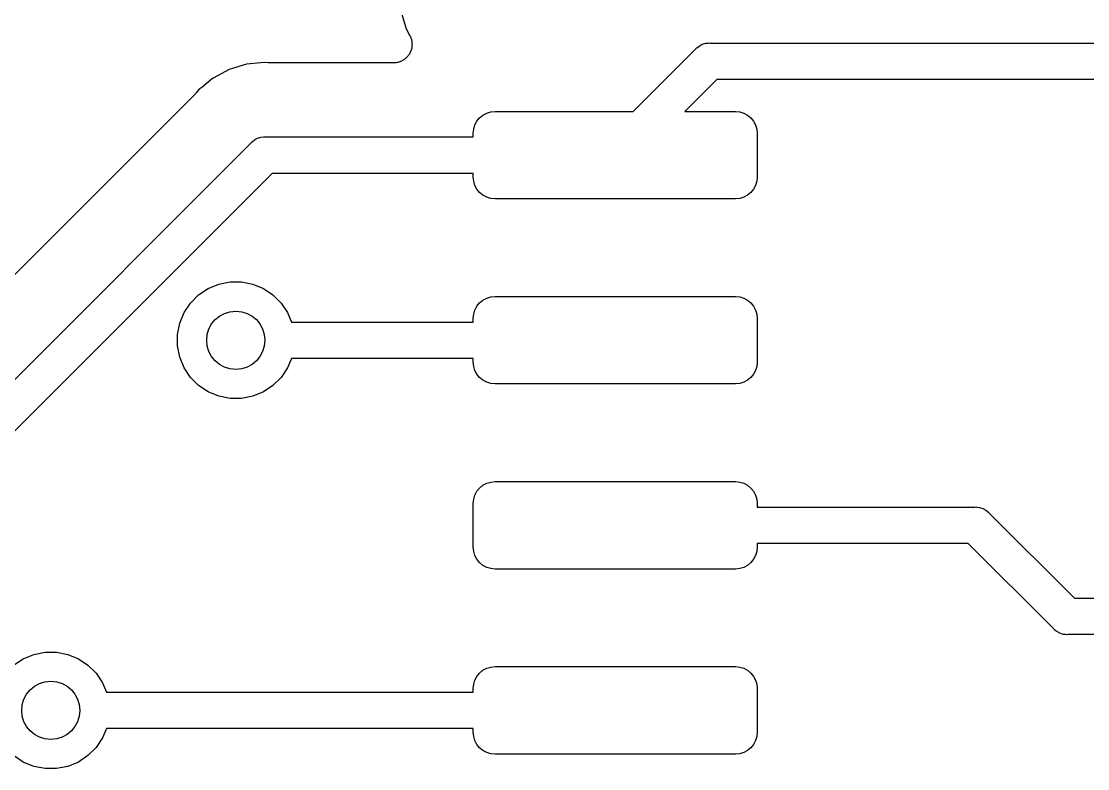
# Model space of a CAD drawing. Extents: x 4.65 to 8.46, y -5.31 to -3.29.
# Drawn here: x 6.342 to 6.6302, y -4.2657 to -4.0638 of the extents above; entities that cross this region are included whole.
import ezdxf

# ---------------------------------------------------------------- set-up
doc = ezdxf.new("R2010")
doc.units = 0
doc.header["$MEASUREMENT"] = 0
doc.layers.add('BLACK', color=7, linetype='CONTINUOUS')

msp = doc.modelspace()

# ---------------------------------------------------------------- linework, layer by layer
at = {"layer": 'BLACK', "linetype": 'CONTINUOUS'}
for p, q in [((6.44458, -4.06098), (6.44606, -4.06586)), ((6.44606, -4.06586), (6.44705, -4.06772)), ((6.44705, -4.06772), (6.44709, -4.06778)), ((6.44709, -4.06778), (6.44717, -4.068)), ((6.44717, -4.068), (6.44728, -4.06821)), ((6.44728, -4.06821), (6.44735, -4.06845)), ((6.44735, -4.06845), (6.44745, -4.06869)), ((6.44745, -4.06869), (6.44749, -4.06892)), ((6.44749, -4.06892), (6.44755, -4.06914)), ((6.44755, -4.06914), (6.44758, -4.0694)), ((6.44758, -4.0694), (6.44762, -4.06965)), ((6.44713, -4.07224), (6.44703, -4.07248)), ((6.44725, -4.07202), (6.44713, -4.07224)), ((6.44732, -4.07179), (6.44725, -4.07202)), ((6.44741, -4.07158), (6.44732, -4.07179)), ((6.44747, -4.07133), (6.44741, -4.07158)), ((6.44754, -4.07108), (6.44747, -4.07133)), ((6.44757, -4.07085), (6.44754, -4.07108)), ((6.44761, -4.07063), (6.44757, -4.07085)), ((6.44762, -4.07037), (6.44761, -4.07063)), ((6.44762, -4.06965), (6.44762, -4.06988)), ((6.44762, -4.06988), (6.44764, -4.07011)), ((6.44764, -4.07011), (6.44762, -4.07037)), ((6.50741, -4.08819), (6.5243, -4.0713)), ((6.5243, -4.0713), (6.52446, -4.07111)), ((6.52446, -4.07111), (6.52464, -4.07096)), ((6.52464, -4.07096), (6.52521, -4.0705)), ((6.52464, -4.07096), (6.52464, -4.07096)), ((6.52521, -4.0705), (6.52606, -4.07004)), ((6.52606, -4.07004), (6.52699, -4.06976)), ((6.52699, -4.06976), (6.52771, -4.06969)), ((6.52771, -4.06969), (6.52795, -4.06966)), ((6.52771, -4.06969), (6.52771, -4.06969)), ((6.52795, -4.06966), (6.52819, -4.06969)), ((6.52819, -4.06969), (7.12335, -4.06969)), ((6.40677, -4.07506), (6.40287, -4.07544)), ((6.40678, -4.07505), (6.40677, -4.07506)), ((6.40776, -4.07496), (6.40678, -4.07505)), ((6.40874, -4.07505), (6.40776, -4.07496)), ((6.40895, -4.07505), (6.40874, -4.07505)), ((6.40916, -4.07508), (6.40895, -4.07505)), ((6.40923, -4.07508), (6.40916, -4.07508)), ((6.44264, -4.07508), (6.40923, -4.07508)), ((6.44287, -4.07506), (6.44264, -4.07508)), ((6.44311, -4.07506), (6.44287, -4.07506)), ((6.44336, -4.07501), (6.44311, -4.07506)), ((6.44361, -4.07498), (6.44336, -4.07501)), ((6.44384, -4.07492), (6.44361, -4.07498)), ((6.44407, -4.07487), (6.44384, -4.07492)), ((6.4443, -4.07478), (6.44407, -4.07487)), ((6.44455, -4.0747), (6.4443, -4.07478)), ((6.44475, -4.07459), (6.44455, -4.0747)), ((6.44497, -4.0745), (6.44475, -4.07459)), ((6.44518, -4.07436), (6.44497, -4.0745)), ((6.44541, -4.07424), (6.44518, -4.07436)), ((6.44559, -4.0741), (6.44541, -4.07424)), ((6.44578, -4.07397), (6.44559, -4.0741)), ((6.44597, -4.07379), (6.44578, -4.07397)), ((6.44617, -4.07363), (6.44597, -4.07379)), ((6.44631, -4.07345), (6.44617, -4.07363)), ((6.44648, -4.07328), (6.44631, -4.07345)), ((6.44662, -4.07307), (6.44648, -4.07328)), ((6.44679, -4.07287), (6.44662, -4.07307)), ((6.4469, -4.07267), (6.44679, -4.07287)), ((6.44703, -4.07248), (6.4469, -4.07267)), ((6.39817, -4.07686), (6.39384, -4.07918)), ((6.40287, -4.07544), (6.39817, -4.07686)), ((6.39374, -4.07926), (6.39081, -4.08167)), ((6.39375, -4.07926), (6.39374, -4.07926)), ((6.39384, -4.07918), (6.39375, -4.07926)), ((6.52999, -4.07953), (6.52133, -4.08819)), ((7.12533, -4.07953), (6.52999, -4.07953)), ((6.38909, -4.08342), (6.2989, -4.17361)), ((6.38923, -4.08325), (6.38909, -4.08342)), ((6.38938, -4.08311), (6.38923, -4.08325)), ((6.38942, -4.08305), (6.38938, -4.08311)), ((6.39005, -4.08229), (6.38942, -4.08305)), ((6.39081, -4.08167), (6.39005, -4.08229)), ((6.39081, -4.08167), (6.39081, -4.08167)), ((6.4659, -4.08992), (6.4668, -4.08918)), ((6.4668, -4.08918), (6.46782, -4.08864)), ((6.46782, -4.08864), (6.46893, -4.0883)), ((6.46893, -4.0883), (6.47008, -4.08819)), ((6.47008, -4.08819), (6.50741, -4.08819)), ((6.52133, -4.08819), (6.53504, -4.08819)), ((6.53504, -4.08819), (6.53619, -4.0883)), ((6.53619, -4.0883), (6.5373, -4.08864)), ((6.5373, -4.08864), (6.53832, -4.08918)), ((6.53832, -4.08918), (6.53922, -4.08992)), ((6.46429, -4.09294), (6.46462, -4.09183)), ((6.46462, -4.09183), (6.46517, -4.09081)), ((6.46517, -4.09081), (6.4659, -4.08992)), ((6.53922, -4.08992), (6.53995, -4.09081)), ((6.53995, -4.09081), (6.5405, -4.09183)), ((6.5405, -4.09183), (6.54083, -4.09294)), ((6.40586, -4.09543), (6.40679, -4.09515)), ((6.40679, -4.09515), (6.40751, -4.09508)), ((6.40751, -4.09508), (6.40776, -4.09506)), ((6.40751, -4.09508), (6.40751, -4.09508)), ((6.40776, -4.09506), (6.408, -4.09508)), ((6.408, -4.09508), (6.46417, -4.09508)), ((6.46417, -4.09409), (6.46429, -4.09294)), ((6.46417, -4.09508), (6.46417, -4.09409)), ((6.54083, -4.09294), (6.54094, -4.09409)), ((6.54094, -4.09409), (6.54094, -4.10591)), ((6.30572, -4.19508), (6.40411, -4.09669)), ((6.40411, -4.09669), (6.40426, -4.0965)), ((6.40426, -4.0965), (6.40445, -4.09635)), ((6.40445, -4.09635), (6.40501, -4.09589)), ((6.40445, -4.09635), (6.40445, -4.09635)), ((6.40501, -4.09589), (6.40586, -4.09543)), ((6.40501, -4.09589), (6.40501, -4.09589)), ((6.40501, -4.09589), (6.40501, -4.09589)), ((6.40979, -4.10492), (6.31141, -4.20331)), ((6.46417, -4.10492), (6.40979, -4.10492)), ((6.46417, -4.10591), (6.46417, -4.10492)), ((6.46429, -4.10706), (6.46417, -4.10591)), ((6.54094, -4.10591), (6.54083, -4.10706)), ((6.46462, -4.10817), (6.46429, -4.10706)), ((6.46517, -4.10919), (6.46462, -4.10817)), ((6.4659, -4.11008), (6.46517, -4.10919)), ((6.53995, -4.10919), (6.53922, -4.11008)), ((6.5405, -4.10817), (6.53995, -4.10919)), ((6.54083, -4.10706), (6.5405, -4.10817)), ((6.4668, -4.11082), (6.4659, -4.11008)), ((6.46782, -4.11136), (6.4668, -4.11082)), ((6.46893, -4.1117), (6.46782, -4.11136)), ((6.47008, -4.11181), (6.46893, -4.1117)), ((6.53504, -4.11181), (6.47008, -4.11181)), ((6.53619, -4.1117), (6.53504, -4.11181)), ((6.5373, -4.11136), (6.53619, -4.1117)), ((6.53832, -4.11082), (6.5373, -4.11136)), ((6.53922, -4.11008), (6.53832, -4.11082)), ((6.39254, -4.13604), (6.39541, -4.13486)), ((6.39541, -4.13486), (6.39845, -4.13425)), ((6.39845, -4.13425), (6.40155, -4.13425)), ((6.40155, -4.13425), (6.40459, -4.13486)), ((6.40459, -4.13486), (6.40746, -4.13604)), ((6.38777, -4.13996), (6.38996, -4.13777)), ((6.38996, -4.13777), (6.39254, -4.13604)), ((6.40746, -4.13604), (6.41004, -4.13777)), ((6.41004, -4.13777), (6.41223, -4.13996)), ((6.46782, -4.13864), (6.46893, -4.1383)), ((6.46893, -4.1383), (6.47008, -4.13819)), ((6.47008, -4.13819), (6.53504, -4.13819)), ((6.53504, -4.13819), (6.53619, -4.1383)), ((6.53619, -4.1383), (6.5373, -4.13864)), ((6.38604, -4.14254), (6.38777, -4.13996)), ((6.41223, -4.13996), (6.41396, -4.14254)), ((6.46462, -4.14183), (6.46517, -4.14081)), ((6.46517, -4.14081), (6.4659, -4.13992)), ((6.4659, -4.13992), (6.4668, -4.13918)), ((6.4668, -4.13918), (6.46782, -4.13864)), ((6.5373, -4.13864), (6.53832, -4.13918)), ((6.53832, -4.13918), (6.53922, -4.13992)), ((6.53922, -4.13992), (6.53995, -4.14081)), ((6.53995, -4.14081), (6.5405, -4.14183)), ((6.38486, -4.14541), (6.38604, -4.14254)), ((6.41396, -4.14254), (6.41501, -4.14508)), ((6.46417, -4.14409), (6.46429, -4.14294)), ((6.46417, -4.14508), (6.46417, -4.14409)), ((6.46429, -4.14294), (6.46462, -4.14183)), ((6.5405, -4.14183), (6.54083, -4.14294)), ((6.54083, -4.14294), (6.54094, -4.14409)), ((6.54094, -4.14409), (6.54094, -4.15591)), ((6.38425, -4.14845), (6.38486, -4.14541)), ((6.41501, -4.14508), (6.46417, -4.14508)), ((6.38425, -4.15155), (6.38425, -4.14845)), ((6.38486, -4.15459), (6.38425, -4.15155)), ((6.38604, -4.15746), (6.38486, -4.15459)), ((6.41501, -4.15492), (6.41396, -4.15746)), ((6.46417, -4.15492), (6.41501, -4.15492)), ((6.46417, -4.15591), (6.46417, -4.15492)), ((6.38777, -4.16004), (6.38604, -4.15746)), ((6.41396, -4.15746), (6.41223, -4.16004)), ((6.46429, -4.15706), (6.46417, -4.15591)), ((6.46462, -4.15817), (6.46429, -4.15706)), ((6.46517, -4.15919), (6.46462, -4.15817)), ((6.5405, -4.15817), (6.53995, -4.15919)), ((6.54083, -4.15706), (6.5405, -4.15817)), ((6.54094, -4.15591), (6.54083, -4.15706)), ((6.38996, -4.16223), (6.38777, -4.16004)), ((6.41223, -4.16004), (6.41004, -4.16223)), ((6.4659, -4.16008), (6.46517, -4.15919)), ((6.4668, -4.16082), (6.4659, -4.16008)), ((6.46782, -4.16136), (6.4668, -4.16082)), ((6.46893, -4.1617), (6.46782, -4.16136)), ((6.5373, -4.16136), (6.53619, -4.1617)), ((6.53832, -4.16082), (6.5373, -4.16136)), ((6.53922, -4.16008), (6.53832, -4.16082)), ((6.53995, -4.15919), (6.53922, -4.16008)), ((6.39254, -4.16396), (6.38996, -4.16223)), ((6.39541, -4.16514), (6.39254, -4.16396)), ((6.40746, -4.16396), (6.40459, -4.16514)), ((6.41004, -4.16223), (6.40746, -4.16396)), ((6.47008, -4.16181), (6.46893, -4.1617)), ((6.53504, -4.16181), (6.47008, -4.16181)), ((6.53619, -4.1617), (6.53504, -4.16181)), ((6.39845, -4.16575), (6.39541, -4.16514)), ((6.40155, -4.16575), (6.39845, -4.16575)), ((6.40459, -4.16514), (6.40155, -4.16575)), ((6.46517, -4.19081), (6.4659, -4.18992)), ((6.4659, -4.18992), (6.4668, -4.18918)), ((6.4668, -4.18918), (6.46782, -4.18864)), ((6.46782, -4.18864), (6.46893, -4.1883)), ((6.46893, -4.1883), (6.47008, -4.18819)), ((6.47008, -4.18819), (6.53504, -4.18819)), ((6.53504, -4.18819), (6.53619, -4.1883)), ((6.53619, -4.1883), (6.5373, -4.18864)), ((6.5373, -4.18864), (6.53832, -4.18918)), ((6.53832, -4.18918), (6.53922, -4.18992)), ((6.53922, -4.18992), (6.53995, -4.19081)), ((6.46417, -4.19409), (6.46429, -4.19294)), ((6.46429, -4.19294), (6.46462, -4.19183)), ((6.46462, -4.19183), (6.46517, -4.19081)), ((6.53995, -4.19081), (6.5405, -4.19183)), ((6.5405, -4.19183), (6.54083, -4.19294)), ((6.54083, -4.19294), (6.54094, -4.19409)), ((6.46417, -4.20591), (6.46417, -4.19409)), ((6.54094, -4.19409), (6.54094, -4.19508)), ((6.54094, -4.19508), (6.59976, -4.19508)), ((6.59976, -4.19508), (6.6, -4.19505)), ((6.6, -4.19505), (6.60024, -4.19508)), ((6.60024, -4.19508), (6.60024, -4.19508)), ((6.60024, -4.19508), (6.60096, -4.19515)), ((6.60096, -4.19515), (6.60189, -4.19543)), ((6.60189, -4.19543), (6.60275, -4.19589)), ((6.60275, -4.19589), (6.6035, -4.1965)), ((6.6035, -4.1965), (6.60365, -4.19669)), ((6.60365, -4.19669), (6.62665, -4.21969)), ((6.46429, -4.20706), (6.46417, -4.20591)), ((6.46462, -4.20817), (6.46429, -4.20706)), ((6.54083, -4.20706), (6.5405, -4.20817)), ((6.54094, -4.20591), (6.54083, -4.20706)), ((6.59796, -4.20492), (6.54094, -4.20492)), ((6.54094, -4.20492), (6.54094, -4.20591)), ((6.62096, -4.22792), (6.59796, -4.20492)), ((6.46517, -4.20919), (6.46462, -4.20817)), ((6.4659, -4.21008), (6.46517, -4.20919)), ((6.4668, -4.21082), (6.4659, -4.21008)), ((6.53922, -4.21008), (6.53832, -4.21082)), ((6.53995, -4.20919), (6.53922, -4.21008)), ((6.5405, -4.20817), (6.53995, -4.20919)), ((6.46782, -4.21136), (6.4668, -4.21082)), ((6.46893, -4.2117), (6.46782, -4.21136)), ((6.47008, -4.21181), (6.46893, -4.2117)), ((6.53504, -4.21181), (6.47008, -4.21181)), ((6.53619, -4.2117), (6.53504, -4.21181)), ((6.5373, -4.21136), (6.53619, -4.2117)), ((6.53832, -4.21082), (6.5373, -4.21136)), ((6.62665, -4.21969), (6.87437, -4.21969)), ((6.62111, -4.2281), (6.62096, -4.22792)), ((6.6213, -4.22826), (6.62111, -4.2281)), ((6.62168, -4.22857), (6.6213, -4.22826)), ((6.6213, -4.22826), (6.6213, -4.22826)), ((6.62186, -4.22872), (6.62168, -4.22857)), ((6.62271, -4.22918), (6.62186, -4.22872)), ((6.62364, -4.22946), (6.62271, -4.22918)), ((6.62437, -4.22953), (6.62364, -4.22946)), ((6.62461, -4.22955), (6.62437, -4.22953)), ((6.62437, -4.22953), (6.62437, -4.22953)), ((6.62485, -4.22953), (6.62461, -4.22955)), ((6.87257, -4.22953), (6.62485, -4.22953)), ((6.33996, -4.23777), (6.34254, -4.23604)), ((6.34254, -4.23604), (6.34541, -4.23486)), ((6.34541, -4.23486), (6.34845, -4.23425)), ((6.34845, -4.23425), (6.35155, -4.23425)), ((6.35155, -4.23425), (6.35459, -4.23486)), ((6.35459, -4.23486), (6.35746, -4.23604)), ((6.35746, -4.23604), (6.36004, -4.23777)), ((6.36004, -4.23777), (6.36223, -4.23996)), ((6.4659, -4.23992), (6.4668, -4.23918)), ((6.4668, -4.23918), (6.46782, -4.23864)), ((6.46782, -4.23864), (6.46893, -4.2383)), ((6.46893, -4.2383), (6.47008, -4.23819)), ((6.47008, -4.23819), (6.53504, -4.23819)), ((6.53504, -4.23819), (6.53619, -4.2383)), ((6.53619, -4.2383), (6.5373, -4.23864)), ((6.5373, -4.23864), (6.53832, -4.23918)), ((6.53832, -4.23918), (6.53922, -4.23992)), ((6.36223, -4.23996), (6.36396, -4.24254)), ((6.46429, -4.24294), (6.46462, -4.24183)), ((6.46462, -4.24183), (6.46517, -4.24081)), ((6.46517, -4.24081), (6.4659, -4.23992)), ((6.53922, -4.23992), (6.53995, -4.24081)), ((6.53995, -4.24081), (6.5405, -4.24183)), ((6.5405, -4.24183), (6.54083, -4.24294)), ((6.36396, -4.24254), (6.36501, -4.24508)), ((6.36501, -4.24508), (6.46417, -4.24508)), ((6.46417, -4.24409), (6.46429, -4.24294)), ((6.46417, -4.24508), (6.46417, -4.24409)), ((6.54083, -4.24294), (6.54094, -4.24409)), ((6.54094, -4.24409), (6.54094, -4.25591)), ((6.36501, -4.25492), (6.36396, -4.25746)), ((6.46417, -4.25492), (6.36501, -4.25492)), ((6.46417, -4.25591), (6.46417, -4.25492)), ((6.46429, -4.25706), (6.46417, -4.25591)), ((6.54094, -4.25591), (6.54083, -4.25706)), ((6.36396, -4.25746), (6.36223, -4.26004)), ((6.46462, -4.25817), (6.46429, -4.25706)), ((6.46517, -4.25919), (6.46462, -4.25817)), ((6.4659, -4.26008), (6.46517, -4.25919)), ((6.53995, -4.25919), (6.53922, -4.26008)), ((6.5405, -4.25817), (6.53995, -4.25919)), ((6.54083, -4.25706), (6.5405, -4.25817)), ((6.34254, -4.26396), (6.33996, -4.26223)), ((6.36004, -4.26223), (6.35746, -4.26396)), ((6.36223, -4.26004), (6.36004, -4.26223)), ((6.4668, -4.26082), (6.4659, -4.26008)), ((6.46782, -4.26136), (6.4668, -4.26082)), ((6.46893, -4.2617), (6.46782, -4.26136)), ((6.47008, -4.26181), (6.46893, -4.2617)), ((6.53504, -4.26181), (6.47008, -4.26181)), ((6.53619, -4.2617), (6.53504, -4.26181)), ((6.5373, -4.26136), (6.53619, -4.2617)), ((6.53832, -4.26082), (6.5373, -4.26136)), ((6.53922, -4.26008), (6.53832, -4.26082)), ((6.34541, -4.26514), (6.34254, -4.26396)), ((6.34845, -4.26575), (6.34541, -4.26514)), ((6.35459, -4.26514), (6.35155, -4.26575)), ((6.35746, -4.26396), (6.35459, -4.26514)), ((6.35155, -4.26575), (6.34845, -4.26575))]:
    msp.add_line(p, q, dxfattribs=at)
at = {"layer": 'BLACK'}
for centre in [(6.4, -4.15), (6.35, -4.25)]:
    msp.add_circle(centre, 0.00787, dxfattribs=at)

doc.saveas('drawing.dxf')
